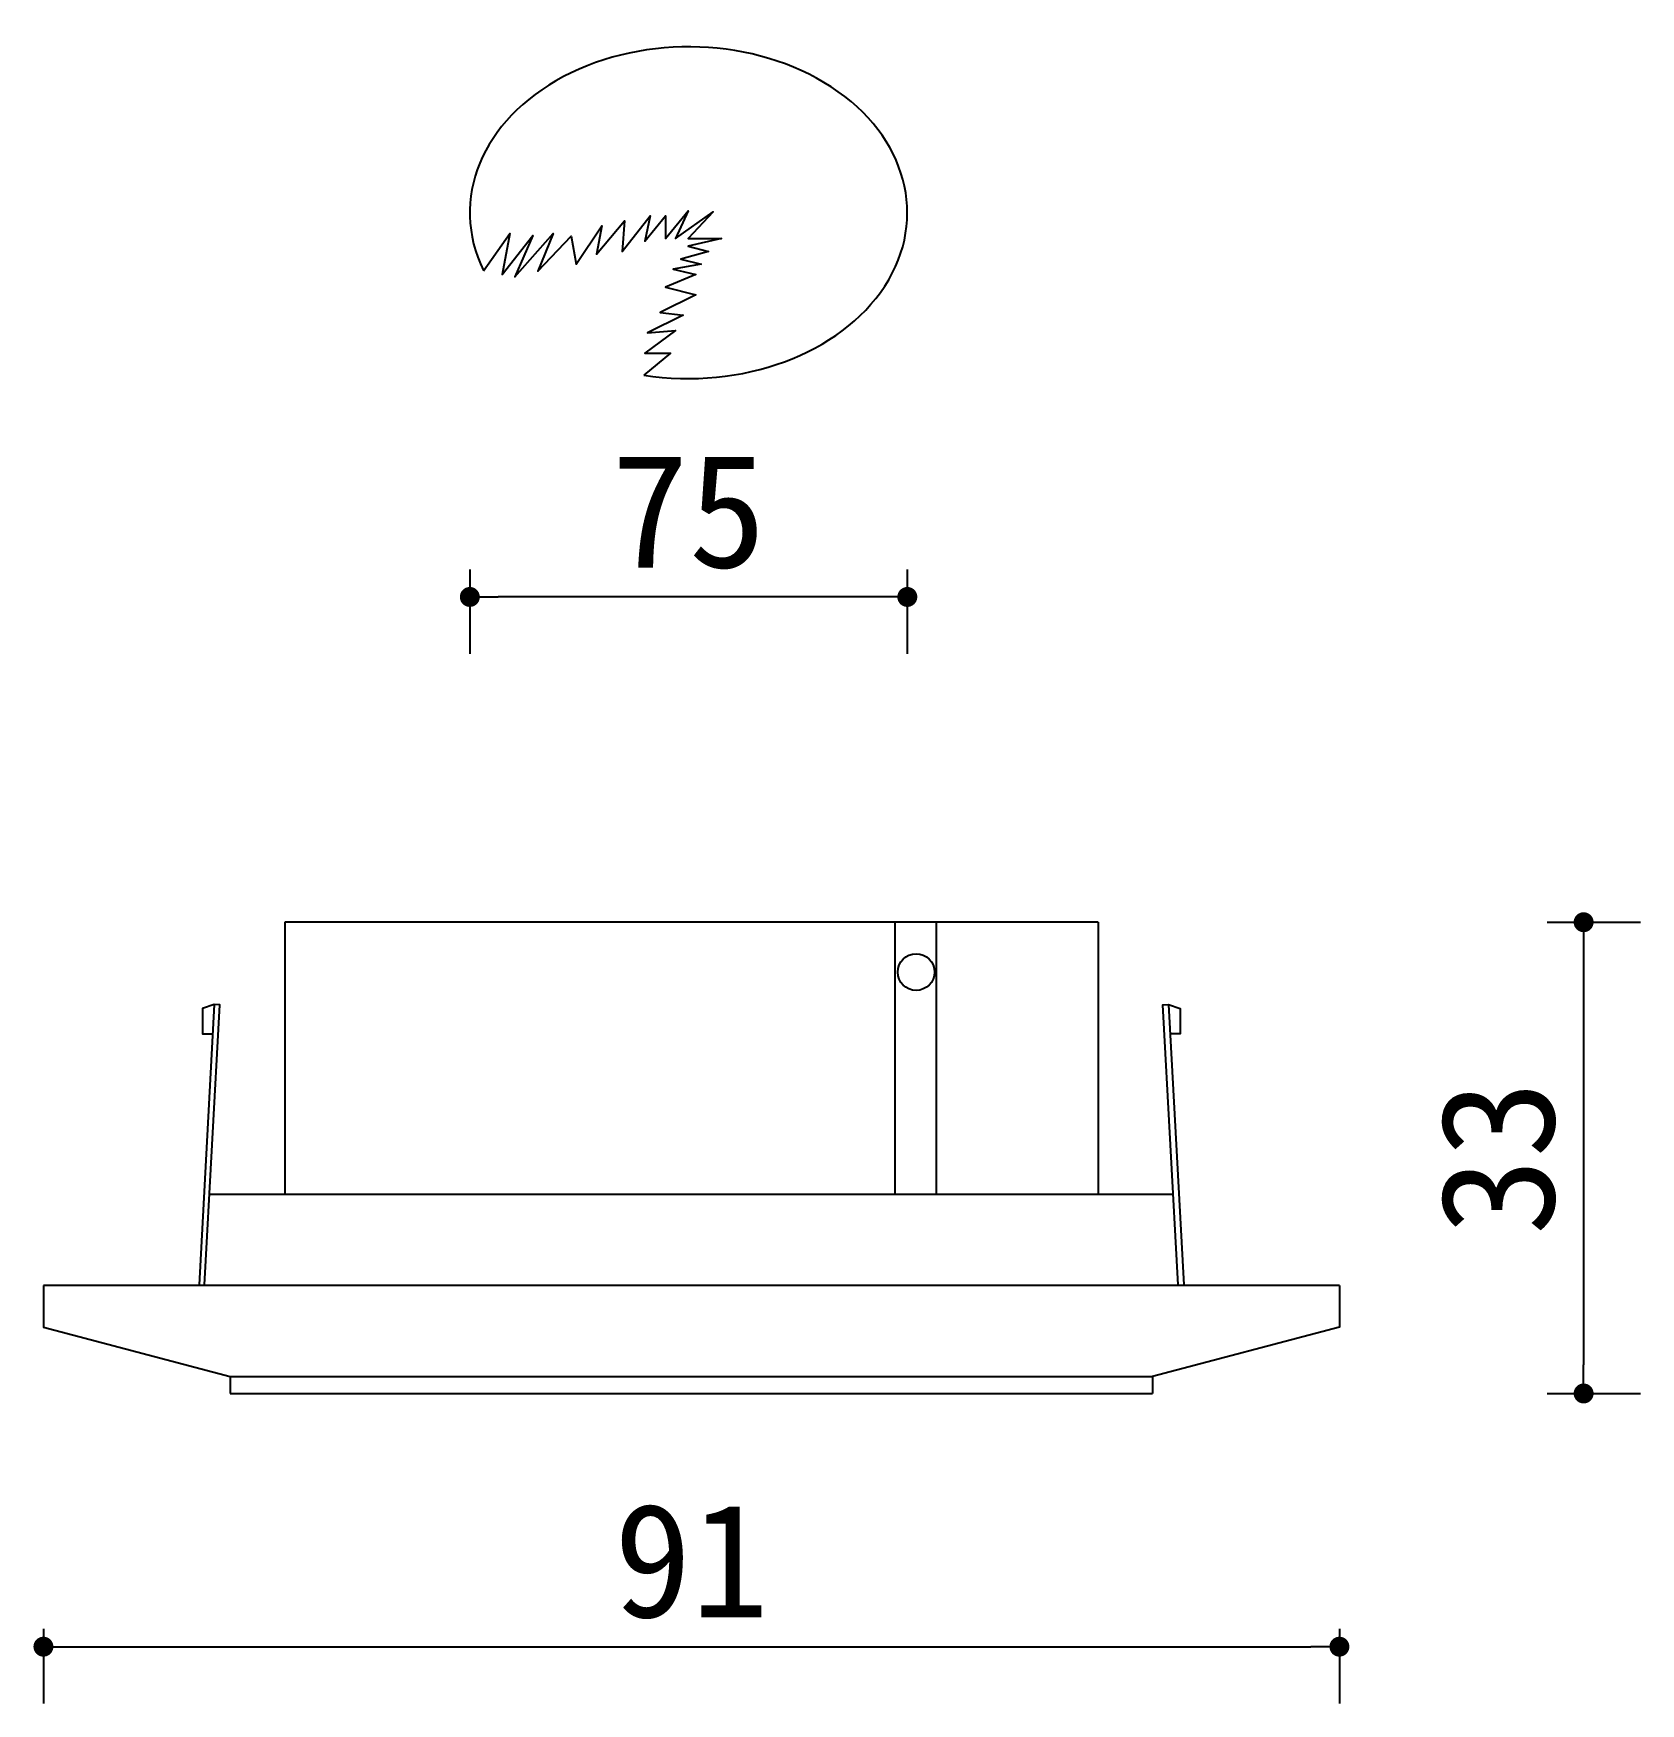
# Model space of a CAD drawing. Extents: x 230 to 343, y 589 to 706.
import ezdxf

# ---------------------------------------------------------------- set-up
doc = ezdxf.new("R2010")
doc.units = 0
doc.header["$MEASUREMENT"] = 0
doc.layers.get('0').update_dxf_attribs({"linetype": 'CONTINUOUS'})
doc.layers.get('DEFPOINTS').update_dxf_attribs({"linetype": 'CONTINUOUS'})
for name, color, linetype in [('3', 3, 'CONTINUOUS'), ('4', 4, 'CONTINUOUS'), ('DIM', 3, 'CONTINUOUS')]:
    doc.layers.add(name, color=color, linetype=linetype)
doc.styles.add('HZ', font='')
doc.styles.get('HZ').set_extended_font_data('仿宋_GB2312')
doc.dimstyles.get("Standard").update_dxf_attribs({"dimtxt": 0.18, "dimasz": 0.18, "dimexe": 0.18, "dimexo": 0.0625, "dimgap": 0.09, "dimtad": 0, "dimtih": 1, "dimtoh": 1, "dimdec": 4, "dimzin": 0, "dimtxsty": 'STANDARD', "dimcen": 0.09, "dimazin": 3, "dimtfac": 1, "dimtdec": 4, "dimtofl": 0, "dimtmove": 0, "dimatfit": 3, "dimtolj": 1, "dimtzin": 0})

# ---------------------------------------------------------------- blocks, each defined once
blk = doc.blocks.new('_DOT')
at = {"color": 0, "linetype": 'BYBLOCK'}
blk.add_line((-0.35, 0), (-1, 0), dxfattribs=at)
at = {"color": 0, "linetype": 'BYBLOCK', "const_width": 0.35}
blk.add_lwpolyline([(-0.175, 0, 1), (0.175, 0, 1)], format="xyb", close=True, dxfattribs=at)
blk = doc.blocks.new('*D5')
at = {"linetype": 'BYBLOCK'}
for p, q in [((230.51, 594.19), (230.51, 588.93)), ((321.51, 594.19), (321.51, 588.93)), ((232.51, 592.93), (319.51, 592.93))]:
    blk.add_line(p, q, dxfattribs=at)
at = {"layer": 'DEFPOINTS', "color": 0, "linetype": 'BYBLOCK'}
for p in [(230.51, 598.19), (321.51, 598.19), (321.51, 592.93)]:
    blk.add_point(p, dxfattribs=at)
at = {"linetype": 'BYBLOCK', "xscale": 2, "yscale": 2, "zscale": 2, "rotation": 180}
blk.add_blockref('_DOT', (230.51, 592.93), dxfattribs=at)
at = {"linetype": 'BYBLOCK', "xscale": 2, "yscale": 2, "zscale": 2}
blk.add_blockref('_DOT', (321.51, 592.93), dxfattribs=at)
at = {"color": 0, "linetype": 'BYBLOCK', "insert": (276.01, 598.93), "char_height": 8, "attachment_point": 5, "style": 'HZ'}
blk.add_mtext('\\A1;91', dxfattribs=at)
blk = doc.blocks.new('*D4')
at = {"linetype": 'BYBLOCK'}
for p, q in [((260.45, 668.57), (260.45, 662.64)), ((291.17, 668.57), (291.17, 662.64)), ((289.17, 666.64), (262.45, 666.64))]:
    blk.add_line(p, q, dxfattribs=at)
at = {"layer": 'DEFPOINTS', "color": 0, "linetype": 'BYBLOCK'}
for p in [(260.45, 672.57), (291.17, 672.57), (260.45, 666.64)]:
    blk.add_point(p, dxfattribs=at)
at = {"linetype": 'BYBLOCK', "xscale": 2, "yscale": 2, "zscale": 2, "rotation": 180}
blk.add_blockref('_DOT', (260.45, 666.64), dxfattribs=at)
at = {"linetype": 'BYBLOCK', "xscale": 2, "yscale": 2, "zscale": 2}
blk.add_blockref('_DOT', (291.17, 666.64), dxfattribs=at)
at = {"color": 0, "linetype": 'BYBLOCK', "insert": (275.81, 672.64), "char_height": 8, "attachment_point": 5, "style": 'HZ'}
blk.add_mtext('\\A1;75', dxfattribs=at)
blk = doc.blocks.new('*D6')
at = {"linetype": 'BYBLOCK'}
for p, q in [((336.11, 643.8), (342.66, 643.8)), ((338.66, 641.8), (338.66, 612.71)), ((336.11, 610.71), (342.66, 610.71))]:
    blk.add_line(p, q, dxfattribs=at)
at = {"layer": 'DEFPOINTS', "color": 0, "linetype": 'BYBLOCK'}
for p in [(332.11, 643.8), (332.11, 610.71), (338.66, 610.71)]:
    blk.add_point(p, dxfattribs=at)
at = {"linetype": 'BYBLOCK', "xscale": 2, "yscale": 2, "zscale": 2}
for p, rotation in [((338.66, 643.8), 90), ((338.66, 610.71), 270)]:
    blk.add_blockref('_DOT', p, dxfattribs=dict(at, rotation=rotation))
at = {"color": 0, "linetype": 'BYBLOCK', "insert": (332.66, 627.26), "char_height": 8, "attachment_point": 5, "rotation": 90, "style": 'HZ'}
blk.add_mtext('\\A1;33', dxfattribs=at)

msp = doc.modelspace()

# ---------------------------------------------------------------- linework, layer by layer
at = {"layer": '3'}
msp.add_lwpolyline([(261.41, 689.55), (263.26, 692.15), (262.73, 689.29), (264.87, 692.03), (263.62, 689.11), (266.31, 692.15), (265.23, 689.52), (267.56, 691.98), (267.92, 690.01), (269.71, 692.69), (269.35, 690.72), (271.32, 693.05), (271.14, 690.9), (273.11, 693.41), (272.75, 691.62), (274.18, 693.41), (274.18, 691.8), (275.79, 693.76), (274.9, 691.8), (277.53, 693.68), (277.53, 693.68), (275.79, 691.8), (278.12, 691.8), (275.79, 691.26), (277.22, 690.9), (275.26, 690.37), (276.69, 690.01), (274.72, 689.65), (276.33, 689.29), (274.18, 688.4), (276.33, 687.86), (273.82, 686.61), (275.43, 686.43), (272.93, 685.18), (274.9, 685.36), (272.75, 683.75), (274.54, 683.75), (272.66, 682.22)], dxfattribs=at)
msp.add_ellipse((275.81, 693.62), major_axis=(15.36, 0), ratio=0.758153, start_param=4.506112, end_param=9.781472, dxfattribs=at)
at = {"layer": '4'}
for p, q in [((247.45, 643.8), (247.45, 624.67)), ((304.56, 643.8), (247.45, 643.8)), ((290.3, 643.8), (290.3, 624.67)), ((293.2, 643.8), (293.2, 624.67)), ((304.56, 643.8), (304.56, 624.67)), ((309.84, 624.67), (242.17, 624.67)), ((321.51, 618.29), (230.51, 618.29)), ((243.63, 611.91), (308.39, 611.91)), ((243.63, 610.71), (308.39, 610.71))]:
    msp.add_line(p, q, dxfattribs=at)
for points in [[(241.83, 618.33), (242.89, 638), (242.49, 638.02), (241.44, 618.35)], [(242.49, 638.02), (241.67, 637.75), (241.67, 635.96), (242.38, 635.96)], [(310.18, 618.33), (309.12, 638), (309.52, 638.02), (310.58, 618.35)], [(309.52, 638.02), (310.34, 637.75), (310.34, 635.96), (309.63, 635.96)], [(230.51, 618.29), (230.51, 615.37), (243.63, 611.91), (243.63, 610.71)], [(321.51, 618.29), (321.51, 615.37), (308.39, 611.91), (308.39, 610.71)]]:
    msp.add_lwpolyline(points, dxfattribs=at)
msp.add_circle((291.79, 640.3), 1.29, dxfattribs=at)

# ---------------------------------------------------------------- dimensions: what is measured, and where the dimension line sits
at = {"layer": '3'}
dim = msp.add_linear_dim(base=(338.66, 610.71), p1=(332.11, 643.8), p2=(332.11, 610.71), angle=90, text='33', dimstyle='STANDARD', override={"dimscale": 4, "dimtxt": 2, "dimasz": 0.5, "dimexe": 1, "dimexo": 1, "dimgap": 0.5, "dimtad": 1, "dimtih": 0, "dimtoh": 0, "dimdec": 0, "dimtxsty": 'HZ', "dimblk1": 'DOT', "dimblk2": 'DOT', "dimsah": 1, "dimcen": 0, "dimclrd": 256, "dimclre": 256, "dimtfac": 0.5, "dimtdec": 0, "dimtofl": 1}, dxfattribs=at)
dim.commit()
dim.dimension.update_dxf_attribs({"geometry": '*D6', "text_midpoint": (332.66, 627.26)})
dim = msp.add_linear_dim(base=(321.51, 592.93), p1=(230.51, 598.19), p2=(321.51, 598.19), text='91', dimstyle='STANDARD', override={"dimscale": 4, "dimtxt": 2, "dimasz": 0.5, "dimexe": 1, "dimexo": 1, "dimgap": 0.5, "dimtad": 1, "dimtih": 0, "dimtoh": 0, "dimdec": 0, "dimtxsty": 'HZ', "dimblk1": 'DOT', "dimblk2": 'DOT', "dimsah": 1, "dimcen": 0, "dimclrd": 256, "dimclre": 256, "dimtfac": 0.5, "dimtdec": 0, "dimtofl": 1}, dxfattribs=at)
dim.commit()
dim.dimension.update_dxf_attribs({"geometry": '*D5', "text_midpoint": (276.01, 598.93)})
at = {"layer": 'DIM'}
dim = msp.add_linear_dim(base=(260.45, 666.64), p1=(291.17, 672.57), p2=(260.45, 672.57), text='75', dimstyle='STANDARD', override={"dimscale": 4, "dimtxt": 2, "dimasz": 0.5, "dimexe": 1, "dimexo": 1, "dimgap": 0.5, "dimtad": 1, "dimtih": 0, "dimtoh": 0, "dimdec": 0, "dimtxsty": 'HZ', "dimblk1": 'DOT', "dimblk2": 'DOT', "dimsah": 1, "dimcen": 0, "dimclrd": 256, "dimclre": 256, "dimtfac": 0.5, "dimtdec": 0, "dimtofl": 1}, dxfattribs=at)
dim.commit()
dim.dimension.update_dxf_attribs({"geometry": '*D4', "text_midpoint": (275.81, 672.64)})

doc.saveas('drawing.dxf')
